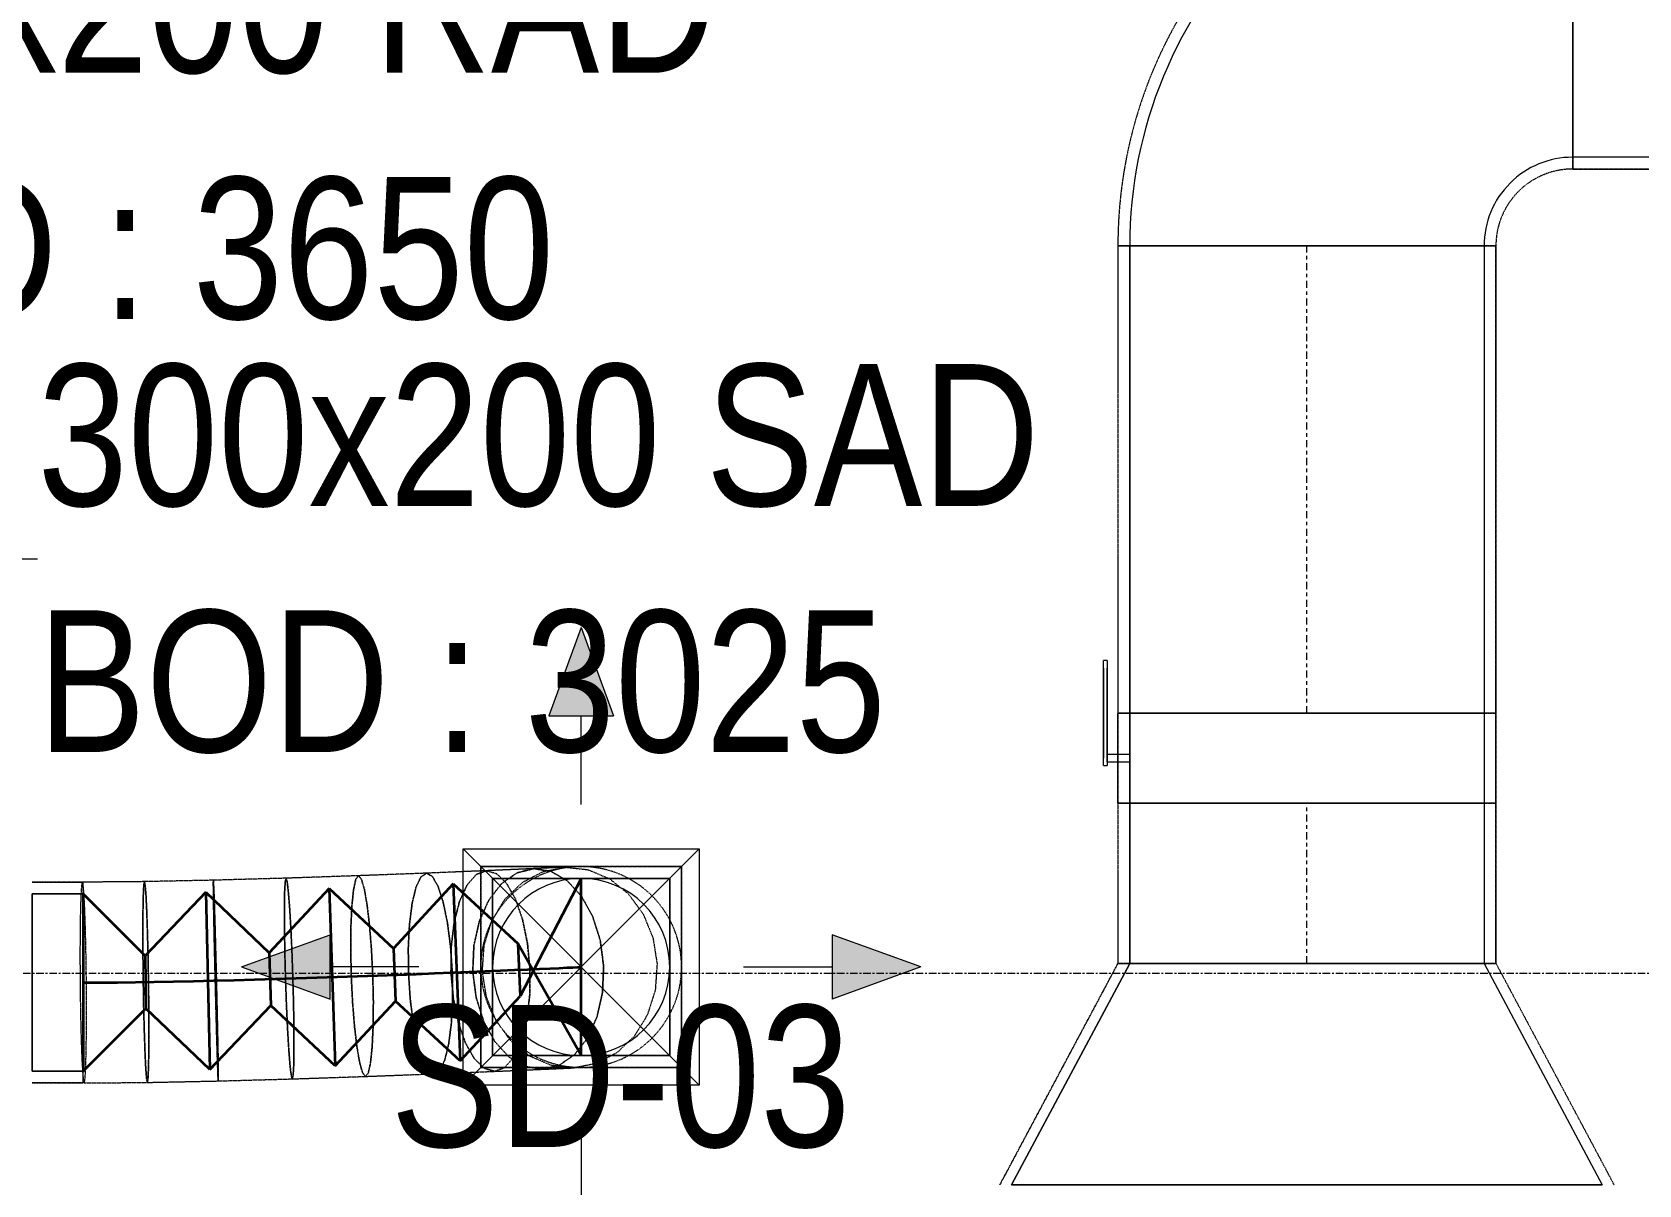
# Model space of a CAD drawing. Header units: inches. Extents: x -83664 to 20107, y -47222 to 19398.
# Drawn here: x -4249 to -1529, y -10123 to -8171 of the extents above; entities that cross this region are included whole.
import ezdxf

# ---------------------------------------------------------------- set-up
doc = ezdxf.new("R2010")
doc.units = ezdxf.units.IN
doc.header["$MEASUREMENT"] = 0
for name, pattern in [('Center', [29.999999, 12, -6, 6, -6]), ('Grid Line', [22.225, 12.7, -3.175, 3.175, -3.175]), ('Hidden 0_50', [1.0584, 0.5292, -0.5292])]:
    doc.linetypes.add(name, pattern=pattern)
for name, color, linetype, lineweight in [('A-DETL-GENF', 7, 'Continuous', 9), ('G-ANNO-TEXT', 7, 'Continuous', 9), ('M-HVAC-CDFF', 7, 'Continuous', 9), ('M-HVAC-DUCT-CNTR', 7, 'Center', 9), ('M-HVAC-DUCT-IDEN', 7, 'Continuous', 18), ('S-GRID', 7, 'Continuous', 9)]:
    doc.layers.add(name, color=color, linetype=linetype, lineweight=lineweight)
doc.layers.add('M-HVAC-DUCT', color=7, linetype='Continuous', lineweight=9, true_color=0xffe97f)
doc.layers.add('M-HVAC-DUCT-PATT', color=7, linetype='Continuous', lineweight=35, true_color=0x007f00)
doc.styles.add('Arial Narrow_21', font='ARIALN.TTF', dxfattribs={"height": 240})

# ---------------------------------------------------------------- blocks, each defined once
blk = doc.blocks.new('GCE-AT-Supply Air Rectangular Diffuser - 300x300-6788639-FIRST FLOOR AC CONDITIONING LAYOUT - PART A')
at = {"layer": 'A-DETL-GENF', "true_color": 0xff7f00}
for points in [[(54.6, 425), (0, 575), (-54.6, 425)], [(-425, -54.6), (-425, 54.6), (-575, 0)], [(425, -54.6), (575, 0), (425, 54.6)], [(0, -575), (54.6, -425), (-54.6, -425)]]:
    blk.add_hatch(color=30, dxfattribs=at).paths.add_polyline_path(points)
at = {"layer": 'A-DETL-GENF', "color": 30, "true_color": 0xff7f00}
for p, q in [((0, 575), (-54.6, 425)), ((0, 575), (54.6, 425)), ((-54.6, 425), (54.6, 425)), ((0, 275), (0, 425)), ((-200, -200), (200, 200)), ((-200, 200), (200, -200)), ((-200, -200), (-200, 200)), ((-200, 200), (200, 200)), ((200, 200), (200, -200)), ((-575, 0), (-425, 54.6)), ((-425, -54.6), (-425, 54.6)), ((425, 54.6), (425, -54.6)), ((575, 0), (425, 54.6)), ((-575, 0), (-425, -54.6)), ((275, 0), (425, 0)), ((-275, 0), (-425, 0)), ((575, 0), (425, -54.6)), ((200, -200), (-200, -200)), ((0, -275), (0, -425)), ((54.6, -425), (-54.6, -425)), ((0, -575), (-54.6, -425)), ((0, -575), (54.6, -425))]:
    blk.add_line(p, q, dxfattribs=at)
blk = doc.blocks.new('M_Rec to Rnd Transition - Angle - 60 Degree-8295910-FIRST FLOOR AC CONDITIONING LAYOUT - PART A')
at = {"layer": 'M-HVAC-DUCT', "color": 30, "true_color": 0xff7f00}
for p, q in [((0, 150), (86.6, 150)), ((86.6, 150), (0, 150)), ((0, 150), (0, -150)), ((0, -150), (0, 150)), ((86.6, 0), (86.6, 150)), ((86.6, 0), (86.6, 150)), ((86.6, -150), (86.6, 0)), ((86.6, -150), (86.6, 0)), ((0, -150), (86.6, -150)), ((86.6, -150), (0, -150))]:
    blk.add_line(p, q, dxfattribs=at)
blk = doc.blocks.new('M_Rectangular to Round Transition - Angle - 45 Degree-V75-FIRST FLOOR AC CONDITIONING LAYOUT - PART A')
at = {"layer": 'M-HVAC-DUCT', "color": 30, "true_color": 0xff7f00}
for p, q in [((148136.9, 88768.5), (147986.9, 88768.5)), ((147986.9, 88768.5), (147986.9, 88618.5)), ((147986.9, 88768.5), (148286.9, 88768.5)), ((147986.9, 88468.5), (147986.9, 88768.5)), ((148286.9, 88768.5), (148136.9, 88768.5)), ((148286.9, 88618.5), (148286.9, 88768.5)), ((148286.9, 88768.5), (148286.9, 88468.5)), ((147986.9, 88618.5), (147986.9, 88468.5)), ((148286.9, 88468.5), (148286.9, 88618.5)), ((147986.9, 88468.5), (148136.9, 88468.5)), ((148286.9, 88468.5), (147986.9, 88468.5)), ((148136.9, 88468.5), (148286.9, 88468.5))]:
    blk.add_line(p, q, dxfattribs=at)
for start, end in [(90, 180), (0, 90), (180, 270), (270, 0)]:
    blk.add_arc((148136.9, 88618.5), 150, start, end, dxfattribs=at)
blk = doc.blocks.new('M_Rectangular Elbow - Radius - 0_75 W-8296330-FIRST FLOOR AC CONDITIONING LAYOUT - PART A')
at = {"layer": 'M-HVAC-DUCT', "color": 6, "true_color": 0xff00ff}
for p, q in [((-300, 450), (300, 450)), ((300, 450), (-300, 450)), ((-450, 300), (-450, -300)), ((-450, -300), (-450, 300))]:
    blk.add_line(p, q, dxfattribs=at)
for radius in [150, 150, 750, 750]:
    blk.add_arc((-450, 450), radius, 270, 0, dxfattribs=at)
blk = doc.blocks.new('M_Rectangular Transition - Length - Standard-9026567-FIRST FLOOR AC CONDITIONING LAYOUT - PART A')
at = {"layer": 'M-HVAC-DUCT', "color": 6, "true_color": 0xff00ff}
for p, q in [((0, 300), (375, 500)), ((0, 300), (375, 500)), ((375, -500), (375, 500)), ((375, 500), (375, -500)), ((0, 300), (0, -300)), ((0, -300), (0, 300)), ((0, -300), (375, -500)), ((375, -500), (0, -300))]:
    blk.add_line(p, q, dxfattribs=at)
blk = doc.blocks.new('TEMW-ME-DMP-Volume Control Damper - Standard-8865687-FIRST FLOOR AC CONDITIONING LAYOUT - PART A')
at = {"layer": 'M-HVAC-DUCT', "color": 6, "true_color": 0xff00ff}
for p, q in [((-165.1, 338.1), (-165.1, 344.45)), ((-152.4, 344.45), (-165.1, 344.45)), ((-165.1, 338.1), (-152.4, 338.1)), ((0, 344.45), (-152.4, 344.45)), ((-152.4, 344.45), (0, 344.45)), ((0, 338.1), (-152.4, 338.1)), ((-152.4, 338.1), (0, 338.1)), ((-6.35, 300), (-6.35, 338.1)), ((6.35, 338.1), (-6.35, 338.1)), ((6.35, 338.1), (-6.35, 338.1)), ((12.7, 344.45), (0, 344.45)), ((0, 338.1), (12.7, 338.1)), ((6.35, 338.1), (6.35, 300)), ((12.7, 344.45), (12.7, 338.1)), ((-76.2, 300), (-76.2, -300)), ((-76.2, -300), (-76.2, 300)), ((76.2, 300), (-76.2, 300)), ((-76.2, 300), (76.2, 300)), ((-76.2, 300), (76.2, 300)), ((-6.35, 300), (6.35, 300)), ((-6.35, 300), (6.35, 300)), ((76.2, 300), (76.2, -300)), ((76.2, -300), (76.2, 300)), ((-76.2, -300), (76.2, -300)), ((-76.2, -300), (76.2, -300)), ((-76.2, -300), (76.2, -300))]:
    blk.add_line(p, q, dxfattribs=at)
blk = doc.blocks.new('TEMW-SMBZ-HO-BM-HVAC-00002_rvt-1-FIRST FLOOR AC CONDITIONING LAYOUT - PART A')
at = {"layer": 'M-HVAC-DUCT', "color": 6, "linetype": 'Hidden 0_50', "true_color": 0xff00ff}
for p, q in [((149815.7, 89969.6), (149815.7, 90609.6)), ((149815.7, 90609.6), (149815.7, 89969.6)), ((149815.7, 89969.6), (149815.7, 90609.6)), ((149815.7, 90609.6), (149815.7, 89969.6)), ((149815.7, 89969.6), (150701.1, 89969.6)), ((150701.1, 89969.6), (149815.7, 89969.6)), ((149045.7, 89839.6), (149685.7, 89839.6)), ((149685.7, 89839.6), (149045.7, 89839.6)), ((149685.7, 89839.6), (149045.7, 89839.6)), ((149045.7, 89839.6), (149685.7, 89839.6)), ((149045.7, 89839.6), (149045.7, 89048.4)), ((149045.7, 89839.6), (149045.7, 89048.4)), ((149685.7, 89048.4), (149685.7, 89839.6)), ((149685.7, 89839.6), (149685.7, 89048.4)), ((149685.7, 89048.4), (149045.7, 89048.4)), ((149045.7, 89048.4), (149685.7, 89048.4)), ((149685.7, 89048.4), (149045.7, 89048.4)), ((149045.7, 89048.4), (149045.7, 88896)), ((149045.7, 88896), (149045.7, 89048.4)), ((149045.7, 89048.4), (149685.7, 89048.4)), ((149685.7, 88896), (149685.7, 89048.4)), ((149685.7, 89048.4), (149685.7, 88896)), ((149685.7, 88896), (149045.7, 88896)), ((149045.7, 88896), (149685.7, 88896)), ((149045.7, 88896), (149045.7, 88624.6)), ((149045.7, 88896), (149045.7, 88624.6)), ((149045.7, 88896), (149685.7, 88896)), ((149685.7, 88896), (149045.7, 88896)), ((149685.7, 88624.6), (149685.7, 88896)), ((149685.7, 88896), (149685.7, 88624.6)), ((149045.7, 88624.6), (148845.7, 88249.6)), ((148845.7, 88249.6), (149045.7, 88624.6)), ((149685.7, 88624.6), (149045.7, 88624.6)), ((149045.7, 88624.6), (149685.7, 88624.6)), ((149685.7, 88624.6), (149045.7, 88624.6)), ((149045.7, 88624.6), (149685.7, 88624.6)), ((149685.7, 88624.6), (149885.7, 88249.6)), ((149685.7, 88624.6), (149885.7, 88249.6))]:
    blk.add_line(p, q, dxfattribs=at)
at = {"layer": 'M-HVAC-DUCT', "color": 6, "true_color": 0xff00ff}
for p, q in [((149815.7, 90589.6), (149815.7, 89989.6)), ((149815.7, 89989.6), (149815.7, 90589.6)), ((150701.1, 89989.6), (149815.7, 89989.6)), ((150701.1, 89989.6), (149815.7, 89989.6)), ((149065.7, 89839.6), (149665.7, 89839.6)), ((149665.7, 89839.6), (149065.7, 89839.6)), ((149065.7, 89048.4), (149065.7, 89839.6)), ((149065.7, 89839.6), (149065.7, 89048.4)), ((149665.7, 89839.6), (149665.7, 89048.4)), ((149665.7, 89839.6), (149665.7, 89048.4)), ((149065.7, 89048.4), (149665.7, 89048.4)), ((149665.7, 89048.4), (149065.7, 89048.4)), ((149065.7, 88896), (149665.7, 88896)), ((149665.7, 88896), (149065.7, 88896)), ((149065.7, 88624.6), (149065.7, 88896)), ((149065.7, 88896), (149065.7, 88624.6)), ((149665.7, 88896), (149665.7, 88624.6)), ((149665.7, 88896), (149665.7, 88624.6)), ((149065.7, 88624.6), (149665.7, 88624.6)), ((149665.7, 88624.6), (149065.7, 88624.6))]:
    blk.add_line(p, q, dxfattribs=at)
at = {"layer": 'M-HVAC-DUCT', "color": 30, "linetype": 'Hidden 0_50', "true_color": 0xff7f00}
for p, q in [((147637.3, 88768.8), (147514.2, 88765.4)), ((147637.3, 88768.8), (147514.2, 88765.4)), ((147759.9, 88773), (147637.3, 88768.8)), ((147759.9, 88773), (147637.3, 88768.8)), ((147875.1, 88777.3), (147759.8, 88773)), ((147875.1, 88777.3), (147759.9, 88773)), ((147976.3, 88781.5), (147875, 88777.3)), ((147976.3, 88781.5), (147875.1, 88777.3)), ((148136.9, 88788.5), (147966.9, 88788.5)), ((147966.9, 88788.5), (147966.9, 88618.5)), ((147966.9, 88448.5), (147966.9, 88788.5)), ((147966.9, 88788.5), (148306.9, 88788.5)), ((148056.7, 88785), (147976.2, 88781.5)), ((148057, 88785), (147976.3, 88781.5)), ((148109.8, 88787.4), (148056.6, 88785)), ((148110.3, 88787.4), (148057, 88785)), ((148306.9, 88788.5), (148136.9, 88788.5)), ((148306.9, 88618.5), (148306.9, 88788.5)), ((148306.9, 88788.5), (148306.9, 88448.5)), ((147207.3, 88762.1), (147293.9, 88762.1)), ((147293.9, 88762.1), (147207.3, 88762.1)), ((147397.5, 88763), (147292.5, 88762.1)), ((147397.5, 88763), (147292.5, 88762.1)), ((147293.9, 88592.1), (147293.9, 88762.1)), ((147293.9, 88592.1), (147293.9, 88762.1)), ((147514.2, 88765.4), (147397.5, 88763)), ((147514.2, 88765.4), (147397.5, 88763)), ((147966.9, 88618.5), (147966.9, 88448.5)), ((148306.9, 88448.5), (148306.9, 88618.5)), ((147293.9, 88422.1), (147293.9, 88592.1)), ((147293.9, 88422.1), (147293.9, 88592.1)), ((147888.4, 88437.6), (147990.5, 88441.8)), ((147888.4, 88437.6), (147990.4, 88441.8)), ((147966.9, 88448.5), (148136.9, 88448.5)), ((148306.9, 88448.5), (147966.9, 88448.5)), ((147990.4, 88441.8), (148071.5, 88445.3)), ((147990.6, 88441.8), (148071.7, 88445.3)), ((148071.5, 88445.3), (148124.9, 88447.7)), ((148071.8, 88445.3), (148125.3, 88447.7)), ((148136.9, 88448.5), (148306.9, 88448.5)), ((147207.3, 88422.1), (147293.9, 88422.1)), ((147293.9, 88422.1), (147207.3, 88422.1)), ((147295.4, 88422.1), (147402.4, 88423)), ((147295.4, 88422.1), (147402.4, 88423)), ((147402.4, 88423), (147522.5, 88425.5)), ((147402.4, 88423), (147522.5, 88425.5)), ((147522.5, 88425.5), (147647.9, 88429)), ((147522.5, 88425.5), (147647.9, 88429)), ((147647.9, 88429), (147772, 88433.2)), ((147647.9, 88429), (147772, 88433.2)), ((147772, 88433.2), (147888.4, 88437.6)), ((147772, 88433.2), (147888.4, 88437.6))]:
    blk.add_line(p, q, dxfattribs=at)
at = {"layer": 'M-HVAC-DUCT', "color": 30, "linetype": 'Hidden 0_50', "true_color": 0xff7f00, "flags": 128}
for points in [[(147647.9, 88429), (147646.1, 88434.7), (147644, 88451.7), (147641.9, 88478.6), (147639.8, 88513.8), (147637.9, 88554.7), (147636.4, 88598.7), (147635.2, 88642.7), (147634.6, 88683.7), (147634.5, 88718.9), (147634.9, 88746), (147635.9, 88763), (147637.3, 88768.8)], [(147637.3, 88768.8), (147635.9, 88763), (147634.9, 88746), (147634.5, 88718.9), (147634.6, 88683.7), (147635.2, 88642.7), (147636.4, 88598.7), (147637.9, 88554.7), (147639.8, 88513.8), (147641.9, 88478.6), (147644, 88451.7), (147646.1, 88434.7), (147647.9, 88429)], [(147637.3, 88768.8), (147639.1, 88763.1), (147641.1, 88746.2), (147643.3, 88719.2), (147645.4, 88684.1), (147647.3, 88643.1), (147648.8, 88599.2), (147650, 88555.2), (147650.6, 88514.2), (147650.7, 88478.9), (147650.3, 88451.9), (147649.3, 88434.9), (147647.9, 88429)], [(147647.9, 88429), (147649.3, 88434.9), (147650.3, 88451.9), (147650.7, 88478.9), (147650.6, 88514.2), (147650, 88555.2), (147648.8, 88599.2), (147647.3, 88643.1), (147645.4, 88684.1), (147643.3, 88719.2), (147641.1, 88746.2), (147639.1, 88763.1), (147637.3, 88768.8)], [(147772, 88433.2), (147767.1, 88438.8), (147762.1, 88455.6), (147757.4, 88482.5), (147753.2, 88517.6), (147749.9, 88558.5), (147747.7, 88602.5), (147746.8, 88646.4), (147747.1, 88687.5), (147748.8, 88722.8), (147751.6, 88749.9), (147755.4, 88767), (147759.9, 88773)], [(147759.9, 88773), (147755.4, 88767), (147751.6, 88749.9), (147748.8, 88722.8), (147747.1, 88687.5), (147746.8, 88646.4), (147747.7, 88602.5), (147749.9, 88558.5), (147753.2, 88517.6), (147757.4, 88482.5), (147762.1, 88455.6), (147767.1, 88438.8), (147772, 88433.2)], [(147759.9, 88773), (147764.8, 88767.4), (147769.8, 88750.5), (147774.5, 88723.7), (147778.6, 88688.6), (147781.9, 88647.7), (147784.1, 88603.7), (147785.1, 88559.7), (147784.7, 88518.7), (147783.1, 88483.4), (147780.3, 88456.3), (147776.5, 88439.2), (147772, 88433.2)], [(147772, 88433.2), (147776.5, 88439.2), (147780.3, 88456.3), (147783.1, 88483.4), (147784.7, 88518.7), (147785.1, 88559.7), (147784.1, 88603.7), (147781.9, 88647.7), (147778.6, 88688.6), (147774.5, 88723.7), (147769.8, 88750.5), (147764.8, 88767.4), (147759.9, 88773)], [(147888.4, 88437.6), (147878.6, 88443), (147869, 88459.7), (147860.2, 88486.4), (147853, 88521.4), (147847.7, 88562.2), (147844.7, 88606.1), (147844.2, 88650.1), (147846.3, 88691.2), (147850.8, 88726.6), (147857.4, 88753.9), (147865.7, 88771.2), (147875.1, 88777.3)], [(147875.1, 88777.3), (147865.7, 88771.2), (147857.4, 88753.9), (147850.8, 88726.6), (147846.3, 88691.2), (147844.2, 88650.1), (147844.7, 88606.1), (147847.7, 88562.2), (147853, 88521.4), (147860.2, 88486.4), (147869, 88459.7), (147878.6, 88443), (147888.4, 88437.6)], [(147875.1, 88777.3), (147884.9, 88771.9), (147894.5, 88755.3), (147903.2, 88728.5), (147910.5, 88693.6), (147915.8, 88652.7), (147918.8, 88608.8), (147919.3, 88564.8), (147917.2, 88523.7), (147912.7, 88488.3), (147906, 88461), (147897.8, 88443.7), (147888.4, 88437.6)], [(147888.4, 88437.6), (147897.8, 88443.7), (147906, 88461), (147912.7, 88488.3), (147917.2, 88523.7), (147919.3, 88564.8), (147918.8, 88608.8), (147915.8, 88652.7), (147910.5, 88693.6), (147903.2, 88728.5), (147894.5, 88755.3), (147884.9, 88771.9), (147875.1, 88777.3)], [(147990.4, 88441.8), (147972.9, 88446.9), (147956.1, 88463.2), (147941.1, 88489.7), (147929, 88524.5), (147920.6, 88565.2), (147916.5, 88609.1), (147917, 88653.1), (147921.9, 88694.3), (147931.1, 88729.9), (147943.8, 88757.4), (147959.3, 88775), (147976.3, 88781.5)], [(147976.3, 88781.5), (147959.3, 88775), (147943.8, 88757.4), (147931.1, 88729.9), (147921.9, 88694.3), (147917, 88653.1), (147916.5, 88609.1), (147920.6, 88565.2), (147929, 88524.5), (147941.1, 88489.7), (147956.1, 88463.2), (147972.9, 88446.9), (147990.4, 88441.8)], [(148071.5, 88445.3), (148042.5, 88449.9), (148015.1, 88465.8), (147991, 88491.9), (147971.9, 88526.3), (147959.1, 88566.9), (147953.4, 88610.7), (147955.3, 88654.8), (147964.6, 88696.2), (147980.7, 88732.1), (148002.5, 88760), (148028.5, 88778), (148057, 88785)], [(148057, 88785), (148028.5, 88778), (148002.5, 88760), (147980.7, 88732.1), (147964.6, 88696.2), (147955.3, 88654.8), (147953.4, 88610.7), (147959.1, 88566.9), (147971.9, 88526.3), (147991, 88491.9), (148015.1, 88465.8), (148042.5, 88449.9), (148071.5, 88445.3)], [(148124.9, 88447.7), (148086.3, 88451.9), (148049.9, 88467.4), (148018.1, 88493.1), (147993.1, 88527.3), (147976.6, 88567.6), (147969.6, 88611.4), (147972.8, 88655.6), (147985.8, 88697.1), (148007.8, 88733.3), (148037.3, 88761.6), (148072.3, 88780), (148110.3, 88787.4)], [(147976.3, 88781.5), (147993.9, 88776.4), (148010.7, 88760), (148025.7, 88733.6), (148037.7, 88698.8), (148046.1, 88658.1), (148050.2, 88614.2), (148049.8, 88570.2), (148044.8, 88528.9), (148035.7, 88493.3), (148022.9, 88465.8), (148007.5, 88448.2), (147990.4, 88441.8)], [(147990.4, 88441.8), (148007.5, 88448.2), (148022.9, 88465.8), (148035.7, 88493.3), (148044.8, 88528.9), (148049.8, 88570.2), (148050.2, 88614.2), (148046.1, 88658.1), (148037.7, 88698.8), (148025.7, 88733.6), (148010.7, 88760), (147993.9, 88776.4), (147976.3, 88781.5)], [(148057, 88785), (148085.9, 88780.4), (148113.3, 88764.5), (148137.4, 88738.4), (148156.5, 88703.9), (148169.3, 88663.4), (148175, 88619.6), (148173.1, 88575.5), (148163.8, 88534.1), (148147.7, 88498.2), (148125.9, 88470.3), (148099.9, 88452.2), (148071.5, 88445.3)], [(148071.5, 88445.3), (148099.9, 88452.2), (148125.9, 88470.3), (148147.7, 88498.2), (148163.8, 88534.1), (148173.1, 88575.5), (148175, 88619.6), (148169.3, 88663.4), (148156.5, 88703.9), (148137.4, 88738.4), (148113.3, 88764.5), (148085.9, 88780.4), (148057, 88785)], [(148110.3, 88787.4), (148148.9, 88783.2), (148185.3, 88767.7), (148217.1, 88742), (148242.1, 88707.8), (148258.6, 88667.5), (148265.5, 88623.7), (148262.4, 88579.6), (148249.3, 88538), (148227.3, 88501.8), (148197.8, 88473.6), (148162.9, 88455.1), (148124.9, 88447.7)], [(147397.5, 88763), (147396.4, 88757.2), (147395.6, 88740.2), (147395, 88713.2), (147394.8, 88678), (147395, 88637), (147395.5, 88593), (147396.2, 88549), (147397.3, 88508), (147398.5, 88472.8), (147399.8, 88445.8), (147401.2, 88428.8), (147402.4, 88423)], [(147402.4, 88423), (147401.2, 88428.8), (147399.8, 88445.8), (147398.5, 88472.8), (147397.3, 88508), (147396.2, 88549), (147395.5, 88593), (147395, 88637), (147394.8, 88678), (147395, 88713.2), (147395.6, 88740.2), (147396.4, 88757.2), (147397.5, 88763)], [(147402.4, 88423), (147403.5, 88428.8), (147404.3, 88445.8), (147404.9, 88472.8), (147405.1, 88508), (147404.9, 88549), (147404.4, 88593), (147403.6, 88637), (147402.6, 88678), (147401.4, 88713.2), (147400.1, 88740.2), (147398.7, 88757.2), (147397.5, 88763)], [(147397.5, 88763), (147398.7, 88757.2), (147400.1, 88740.2), (147401.4, 88713.2), (147402.6, 88678), (147403.6, 88637), (147404.4, 88593), (147404.9, 88549), (147405.1, 88508), (147404.9, 88472.8), (147404.3, 88445.8), (147403.5, 88428.8), (147402.4, 88423)], [(147514.2, 88765.4), (147514.1, 88759.6), (147514.3, 88742.6), (147514.7, 88715.6), (147515.4, 88680.4), (147516.3, 88639.4), (147517.4, 88595.5), (147518.5, 88551.5), (147519.6, 88510.5), (147520.6, 88475.3), (147521.5, 88448.3), (147522.1, 88431.3), (147522.5, 88425.5)], [(147522.5, 88425.5), (147522.1, 88431.3), (147521.5, 88448.3), (147520.6, 88475.3), (147519.6, 88510.5), (147518.5, 88551.5), (147517.4, 88595.5), (147516.3, 88639.4), (147515.4, 88680.4), (147514.7, 88715.6), (147514.3, 88742.6), (147514.1, 88759.6), (147514.2, 88765.4)], [(147522.5, 88425.5), (147522.6, 88431.3), (147522.5, 88448.2), (147522, 88475.2), (147521.3, 88510.4), (147520.4, 88551.4), (147519.4, 88595.4), (147518.3, 88639.4), (147517.2, 88680.4), (147516.2, 88715.6), (147515.3, 88742.6), (147514.6, 88759.6), (147514.2, 88765.4)], [(147514.2, 88765.4), (147514.6, 88759.6), (147515.3, 88742.6), (147516.2, 88715.6), (147517.2, 88680.4), (147518.3, 88639.4), (147519.4, 88595.4), (147520.4, 88551.4), (147521.3, 88510.4), (147522, 88475.2), (147522.5, 88448.2), (147522.6, 88431.3), (147522.5, 88425.5)]]:
    blk.add_lwpolyline(points, dxfattribs=at)
at = {"layer": 'M-HVAC-DUCT', "color": 6, "linetype": 'Hidden 0_50', "true_color": 0xff00ff}
for radius in [770, 770, 130, 130]:
    blk.add_arc((149815.7, 89839.6), radius, 90, 180, dxfattribs=at)
at = {"layer": 'M-HVAC-DUCT', "color": 30, "linetype": 'Hidden 0_50', "true_color": 0xff7f00}
for start, end in [(90, 180), (0, 90), (180, 270), (270, 0)]:
    blk.add_arc((148136.9, 88618.5), 170, start, end, dxfattribs=at)
for start_param, end_param in [(0, 3.141593), (3.141593, 6.283185)]:
    blk.add_ellipse((147293.9, 88592.1), major_axis=(-1.5, 170), ratio=0.031285, start_param=start_param, end_param=end_param, dxfattribs=at)
at = {"layer": 'M-HVAC-DUCT-CNTR', "color": 6, "true_color": 0xff00ff}
for p, q in [((149365.7, 89048.4), (149365.7, 89839.6)), ((149365.7, 88624.6), (149365.7, 88896))]:
    blk.add_line(p, q, dxfattribs=at)
at = {"layer": 'M-HVAC-DUCT-CNTR', "color": 30, "linetype": 'Continuous', "lineweight": 35, "true_color": 0xff7f00}
blk.add_open_spline([(147293.9, 88592.1), (147586.7, 88592.1), (148136.9, 88618.5), (148136.9, 88618.5)], degree=3, dxfattribs=at)
at = {"layer": 'M-HVAC-DUCT-PATT', "color": 30, "true_color": 0xff7f00}
for p, q in [((148136.9, 88768.5), (148033.5, 88569.2)), ((148136.9, 88468.5), (148136.9, 88768.5)), ((147293.9, 88742.1), (147398.6, 88637.6)), ((147293.9, 88742.1), (147293.9, 88442.1)), ((147293.9, 88742.1), (147293.9, 88442.1)), ((147501.2, 88745), (147398.6, 88637.6)), ((147501.2, 88745), (147608.8, 88642.5)), ((147501.2, 88745), (147508.4, 88445.1)), ((147501.2, 88745), (147508.4, 88445.1)), ((147710.4, 88751.2), (147608.8, 88642.5)), ((147710.4, 88751.2), (147819.2, 88649.7)), ((147710.4, 88751.2), (147720.6, 88451.4)), ((147710.4, 88751.2), (147720.6, 88451.4)), ((147920.1, 88759.1), (147819.2, 88649.7)), ((147920.1, 88759.1), (148029.6, 88658.2)), ((147920.1, 88759.1), (147932.3, 88459.4)), ((147920.1, 88759.1), (147932.3, 88459.4)), ((148136.9, 88468.5), (148029.6, 88658.2)), ((148029.6, 88658.2), (148033.5, 88569.2)), ((147398.6, 88637.6), (147400.1, 88548.4)), ((147608.8, 88642.5), (147611.5, 88553.4)), ((147819.2, 88649.7), (147822.5, 88560.6)), ((147508.4, 88445.1), (147611.5, 88553.4)), ((147720.6, 88451.4), (147611.5, 88553.4)), ((147720.6, 88451.4), (147822.5, 88560.6)), ((147932.3, 88459.4), (147822.5, 88560.6)), ((147932.3, 88459.4), (148033.5, 88569.2)), ((147293.9, 88442.1), (147400.1, 88548.4)), ((147508.4, 88445.1), (147400.1, 88548.4))]:
    blk.add_line(p, q, dxfattribs=at)
at = {"layer": 'M-HVAC-CDFF', "color": 6, "linetype": 'Hidden 0_50', "lineweight": 9, "true_color": 0xff00ff}
blk.add_blockref('GCE-AT-Supply Air Rectangular Diffuser - 300x300-6788639-FIRST FLOOR AC CONDITIONING LAYOUT - PART A', (148136.9, 88618.5), dxfattribs=at)
at = {"layer": 'M-HVAC-DUCT', "color": 6, "linetype": 'Hidden 0_50', "lineweight": 9, "true_color": 0xff00ff}
for name, p, rotation in [('M_Rectangular Elbow - Radius - 0_75 W-8296330-FIRST FLOOR AC CONDITIONING LAYOUT - PART A', (149365.7, 90289.6), 180), ('M_Rectangular Transition - Length - Standard-9026567-FIRST FLOOR AC CONDITIONING LAYOUT - PART A', (149365.7, 88624.6), 270)]:
    blk.add_blockref(name, p, dxfattribs=dict(at, rotation=rotation))
at = {"layer": 'M-HVAC-DUCT', "color": 6, "linetype": 'Hidden 0_50', "lineweight": 9, "true_color": 0xff00ff, "extrusion": (0, 0, -1), "rotation": 270}
blk.add_blockref('TEMW-ME-DMP-Volume Control Damper - Standard-8865687-FIRST FLOOR AC CONDITIONING LAYOUT - PART A', (-149365.7, 88972.2), dxfattribs=at)
at = {"layer": 'M-HVAC-DUCT', "color": 6, "linetype": 'Hidden 0_50', "lineweight": 9, "true_color": 0xff00ff}
for name, p in [('M_Rectangular to Round Transition - Angle - 45 Degree-V75-FIRST FLOOR AC CONDITIONING LAYOUT - PART A', (0, 0)), ('M_Rec to Rnd Transition - Angle - 60 Degree-8295910-FIRST FLOOR AC CONDITIONING LAYOUT - PART A', (147207.3, 88592.1))]:
    blk.add_blockref(name, p, dxfattribs=at)
blk = doc.blocks.new('TEMW-SMBZ-HO-BM-HVAC-00002_rvt-2-FIRST FLOOR AC CONDITIONING LAYOUT - PART A')
at = {"layer": 'M-HVAC-DUCT', "color": 6, "linetype": 'Hidden 0_50', "true_color": 0xff00ff}
for p, q in [((149815.7, 89969.6), (149815.7, 90609.6)), ((149815.7, 90609.6), (149815.7, 89969.6)), ((149815.7, 89969.6), (149815.7, 90609.6)), ((149815.7, 90609.6), (149815.7, 89969.6)), ((149815.7, 89969.6), (150701.1, 89969.6)), ((150701.1, 89969.6), (149815.7, 89969.6)), ((149045.7, 89839.6), (149685.7, 89839.6)), ((149685.7, 89839.6), (149045.7, 89839.6)), ((149685.7, 89839.6), (149045.7, 89839.6)), ((149045.7, 89839.6), (149685.7, 89839.6)), ((149045.7, 89839.6), (149045.7, 89048.4)), ((149045.7, 89839.6), (149045.7, 89048.4)), ((149685.7, 89048.4), (149685.7, 89839.6)), ((149685.7, 89839.6), (149685.7, 89048.4)), ((149685.7, 89048.4), (149045.7, 89048.4)), ((149045.7, 89048.4), (149685.7, 89048.4)), ((149685.7, 89048.4), (149045.7, 89048.4)), ((149045.7, 89048.4), (149045.7, 88896)), ((149045.7, 88896), (149045.7, 89048.4)), ((149045.7, 89048.4), (149685.7, 89048.4)), ((149685.7, 88896), (149685.7, 89048.4)), ((149685.7, 89048.4), (149685.7, 88896)), ((149685.7, 88896), (149045.7, 88896)), ((149045.7, 88896), (149685.7, 88896)), ((149045.7, 88896), (149045.7, 88624.6)), ((149045.7, 88896), (149045.7, 88624.6)), ((149045.7, 88896), (149685.7, 88896)), ((149685.7, 88896), (149045.7, 88896)), ((149685.7, 88624.6), (149685.7, 88896)), ((149685.7, 88896), (149685.7, 88624.6)), ((149045.7, 88624.6), (148845.7, 88249.6)), ((148845.7, 88249.6), (149045.7, 88624.6)), ((149685.7, 88624.6), (149045.7, 88624.6)), ((149045.7, 88624.6), (149685.7, 88624.6)), ((149685.7, 88624.6), (149045.7, 88624.6)), ((149045.7, 88624.6), (149685.7, 88624.6)), ((149685.7, 88624.6), (149885.7, 88249.6)), ((149685.7, 88624.6), (149885.7, 88249.6))]:
    blk.add_line(p, q, dxfattribs=at)
at = {"layer": 'M-HVAC-DUCT', "color": 6, "true_color": 0xff00ff}
for p, q in [((149815.7, 90589.6), (149815.7, 89989.6)), ((149815.7, 89989.6), (149815.7, 90589.6)), ((150701.1, 89989.6), (149815.7, 89989.6)), ((150701.1, 89989.6), (149815.7, 89989.6)), ((149065.7, 89839.6), (149665.7, 89839.6)), ((149665.7, 89839.6), (149065.7, 89839.6)), ((149065.7, 89048.4), (149065.7, 89839.6)), ((149065.7, 89839.6), (149065.7, 89048.4)), ((149665.7, 89839.6), (149665.7, 89048.4)), ((149665.7, 89839.6), (149665.7, 89048.4)), ((149065.7, 89048.4), (149665.7, 89048.4)), ((149665.7, 89048.4), (149065.7, 89048.4)), ((149065.7, 88896), (149665.7, 88896)), ((149665.7, 88896), (149065.7, 88896)), ((149065.7, 88624.6), (149065.7, 88896)), ((149065.7, 88896), (149065.7, 88624.6)), ((149665.7, 88896), (149665.7, 88624.6)), ((149665.7, 88896), (149665.7, 88624.6)), ((149065.7, 88624.6), (149665.7, 88624.6)), ((149665.7, 88624.6), (149065.7, 88624.6))]:
    blk.add_line(p, q, dxfattribs=at)
at = {"layer": 'M-HVAC-DUCT', "color": 30, "linetype": 'Hidden 0_50', "true_color": 0xff7f00}
for p, q in [((147637.3, 88768.8), (147514.2, 88765.4)), ((147637.3, 88768.8), (147514.2, 88765.4)), ((147759.9, 88773), (147637.3, 88768.8)), ((147759.9, 88773), (147637.3, 88768.8)), ((147875.1, 88777.3), (147759.8, 88773)), ((147875.1, 88777.3), (147759.9, 88773)), ((147976.3, 88781.5), (147875, 88777.3)), ((147976.3, 88781.5), (147875.1, 88777.3)), ((148136.9, 88788.5), (147966.9, 88788.5)), ((147966.9, 88788.5), (147966.9, 88618.5)), ((147966.9, 88448.5), (147966.9, 88788.5)), ((147966.9, 88788.5), (148306.9, 88788.5)), ((148056.7, 88785), (147976.2, 88781.5)), ((148057, 88785), (147976.3, 88781.5)), ((148109.8, 88787.4), (148056.6, 88785)), ((148110.3, 88787.4), (148057, 88785)), ((148306.9, 88788.5), (148136.9, 88788.5)), ((148306.9, 88618.5), (148306.9, 88788.5)), ((148306.9, 88788.5), (148306.9, 88448.5)), ((147207.3, 88762.1), (147293.9, 88762.1)), ((147293.9, 88762.1), (147207.3, 88762.1)), ((147397.5, 88763), (147292.5, 88762.1)), ((147397.5, 88763), (147292.5, 88762.1)), ((147293.9, 88592.1), (147293.9, 88762.1)), ((147293.9, 88592.1), (147293.9, 88762.1)), ((147514.2, 88765.4), (147397.5, 88763)), ((147514.2, 88765.4), (147397.5, 88763)), ((147966.9, 88618.5), (147966.9, 88448.5)), ((148306.9, 88448.5), (148306.9, 88618.5)), ((147293.9, 88422.1), (147293.9, 88592.1)), ((147293.9, 88422.1), (147293.9, 88592.1)), ((147888.4, 88437.6), (147990.5, 88441.8)), ((147888.4, 88437.6), (147990.4, 88441.8)), ((147966.9, 88448.5), (148136.9, 88448.5)), ((148306.9, 88448.5), (147966.9, 88448.5)), ((147990.4, 88441.8), (148071.5, 88445.3)), ((147990.6, 88441.8), (148071.7, 88445.3)), ((148071.5, 88445.3), (148124.9, 88447.7)), ((148071.8, 88445.3), (148125.3, 88447.7)), ((148136.9, 88448.5), (148306.9, 88448.5)), ((147207.3, 88422.1), (147293.9, 88422.1)), ((147293.9, 88422.1), (147207.3, 88422.1)), ((147295.4, 88422.1), (147402.4, 88423)), ((147295.4, 88422.1), (147402.4, 88423)), ((147402.4, 88423), (147522.5, 88425.5)), ((147402.4, 88423), (147522.5, 88425.5)), ((147522.5, 88425.5), (147647.9, 88429)), ((147522.5, 88425.5), (147647.9, 88429)), ((147647.9, 88429), (147772, 88433.2)), ((147647.9, 88429), (147772, 88433.2)), ((147772, 88433.2), (147888.4, 88437.6)), ((147772, 88433.2), (147888.4, 88437.6))]:
    blk.add_line(p, q, dxfattribs=at)
at = {"layer": 'M-HVAC-DUCT', "color": 30, "linetype": 'Hidden 0_50', "true_color": 0xff7f00, "flags": 128}
for points in [[(147647.9, 88429), (147646.1, 88434.7), (147644, 88451.7), (147641.9, 88478.6), (147639.8, 88513.8), (147637.9, 88554.7), (147636.4, 88598.7), (147635.2, 88642.7), (147634.6, 88683.7), (147634.5, 88718.9), (147634.9, 88746), (147635.9, 88763), (147637.3, 88768.8)], [(147637.3, 88768.8), (147635.9, 88763), (147634.9, 88746), (147634.5, 88718.9), (147634.6, 88683.7), (147635.2, 88642.7), (147636.4, 88598.7), (147637.9, 88554.7), (147639.8, 88513.8), (147641.9, 88478.6), (147644, 88451.7), (147646.1, 88434.7), (147647.9, 88429)], [(147637.3, 88768.8), (147639.1, 88763.1), (147641.1, 88746.2), (147643.3, 88719.2), (147645.4, 88684.1), (147647.3, 88643.1), (147648.8, 88599.2), (147650, 88555.2), (147650.6, 88514.2), (147650.7, 88478.9), (147650.3, 88451.9), (147649.3, 88434.9), (147647.9, 88429)], [(147647.9, 88429), (147649.3, 88434.9), (147650.3, 88451.9), (147650.7, 88478.9), (147650.6, 88514.2), (147650, 88555.2), (147648.8, 88599.2), (147647.3, 88643.1), (147645.4, 88684.1), (147643.3, 88719.2), (147641.1, 88746.2), (147639.1, 88763.1), (147637.3, 88768.8)], [(147772, 88433.2), (147767.1, 88438.8), (147762.1, 88455.6), (147757.4, 88482.5), (147753.2, 88517.6), (147749.9, 88558.5), (147747.7, 88602.5), (147746.8, 88646.4), (147747.1, 88687.5), (147748.8, 88722.8), (147751.6, 88749.9), (147755.4, 88767), (147759.9, 88773)], [(147759.9, 88773), (147755.4, 88767), (147751.6, 88749.9), (147748.8, 88722.8), (147747.1, 88687.5), (147746.8, 88646.4), (147747.7, 88602.5), (147749.9, 88558.5), (147753.2, 88517.6), (147757.4, 88482.5), (147762.1, 88455.6), (147767.1, 88438.8), (147772, 88433.2)], [(147759.9, 88773), (147764.8, 88767.4), (147769.8, 88750.5), (147774.5, 88723.7), (147778.6, 88688.6), (147781.9, 88647.7), (147784.1, 88603.7), (147785.1, 88559.7), (147784.7, 88518.7), (147783.1, 88483.4), (147780.3, 88456.3), (147776.5, 88439.2), (147772, 88433.2)], [(147772, 88433.2), (147776.5, 88439.2), (147780.3, 88456.3), (147783.1, 88483.4), (147784.7, 88518.7), (147785.1, 88559.7), (147784.1, 88603.7), (147781.9, 88647.7), (147778.6, 88688.6), (147774.5, 88723.7), (147769.8, 88750.5), (147764.8, 88767.4), (147759.9, 88773)], [(147888.4, 88437.6), (147878.6, 88443), (147869, 88459.7), (147860.2, 88486.4), (147853, 88521.4), (147847.7, 88562.2), (147844.7, 88606.1), (147844.2, 88650.1), (147846.3, 88691.2), (147850.8, 88726.6), (147857.4, 88753.9), (147865.7, 88771.2), (147875.1, 88777.3)], [(147875.1, 88777.3), (147865.7, 88771.2), (147857.4, 88753.9), (147850.8, 88726.6), (147846.3, 88691.2), (147844.2, 88650.1), (147844.7, 88606.1), (147847.7, 88562.2), (147853, 88521.4), (147860.2, 88486.4), (147869, 88459.7), (147878.6, 88443), (147888.4, 88437.6)], [(147875.1, 88777.3), (147884.9, 88771.9), (147894.5, 88755.3), (147903.2, 88728.5), (147910.5, 88693.6), (147915.8, 88652.7), (147918.8, 88608.8), (147919.3, 88564.8), (147917.2, 88523.7), (147912.7, 88488.3), (147906, 88461), (147897.8, 88443.7), (147888.4, 88437.6)], [(147888.4, 88437.6), (147897.8, 88443.7), (147906, 88461), (147912.7, 88488.3), (147917.2, 88523.7), (147919.3, 88564.8), (147918.8, 88608.8), (147915.8, 88652.7), (147910.5, 88693.6), (147903.2, 88728.5), (147894.5, 88755.3), (147884.9, 88771.9), (147875.1, 88777.3)], [(147990.4, 88441.8), (147972.9, 88446.9), (147956.1, 88463.2), (147941.1, 88489.7), (147929, 88524.5), (147920.6, 88565.2), (147916.5, 88609.1), (147917, 88653.1), (147921.9, 88694.3), (147931.1, 88729.9), (147943.8, 88757.4), (147959.3, 88775), (147976.3, 88781.5)], [(147976.3, 88781.5), (147959.3, 88775), (147943.8, 88757.4), (147931.1, 88729.9), (147921.9, 88694.3), (147917, 88653.1), (147916.5, 88609.1), (147920.6, 88565.2), (147929, 88524.5), (147941.1, 88489.7), (147956.1, 88463.2), (147972.9, 88446.9), (147990.4, 88441.8)], [(148071.5, 88445.3), (148042.5, 88449.9), (148015.1, 88465.8), (147991, 88491.9), (147971.9, 88526.3), (147959.1, 88566.9), (147953.4, 88610.7), (147955.3, 88654.8), (147964.6, 88696.2), (147980.7, 88732.1), (148002.5, 88760), (148028.5, 88778), (148057, 88785)], [(148057, 88785), (148028.5, 88778), (148002.5, 88760), (147980.7, 88732.1), (147964.6, 88696.2), (147955.3, 88654.8), (147953.4, 88610.7), (147959.1, 88566.9), (147971.9, 88526.3), (147991, 88491.9), (148015.1, 88465.8), (148042.5, 88449.9), (148071.5, 88445.3)], [(148124.9, 88447.7), (148086.3, 88451.9), (148049.9, 88467.4), (148018.1, 88493.1), (147993.1, 88527.3), (147976.6, 88567.6), (147969.6, 88611.4), (147972.8, 88655.6), (147985.8, 88697.1), (148007.8, 88733.3), (148037.3, 88761.6), (148072.3, 88780), (148110.3, 88787.4)], [(147976.3, 88781.5), (147993.9, 88776.4), (148010.7, 88760), (148025.7, 88733.6), (148037.7, 88698.8), (148046.1, 88658.1), (148050.2, 88614.2), (148049.8, 88570.2), (148044.8, 88528.9), (148035.7, 88493.3), (148022.9, 88465.8), (148007.5, 88448.2), (147990.4, 88441.8)], [(147990.4, 88441.8), (148007.5, 88448.2), (148022.9, 88465.8), (148035.7, 88493.3), (148044.8, 88528.9), (148049.8, 88570.2), (148050.2, 88614.2), (148046.1, 88658.1), (148037.7, 88698.8), (148025.7, 88733.6), (148010.7, 88760), (147993.9, 88776.4), (147976.3, 88781.5)], [(148057, 88785), (148085.9, 88780.4), (148113.3, 88764.5), (148137.4, 88738.4), (148156.5, 88703.9), (148169.3, 88663.4), (148175, 88619.6), (148173.1, 88575.5), (148163.8, 88534.1), (148147.7, 88498.2), (148125.9, 88470.3), (148099.9, 88452.2), (148071.5, 88445.3)], [(148071.5, 88445.3), (148099.9, 88452.2), (148125.9, 88470.3), (148147.7, 88498.2), (148163.8, 88534.1), (148173.1, 88575.5), (148175, 88619.6), (148169.3, 88663.4), (148156.5, 88703.9), (148137.4, 88738.4), (148113.3, 88764.5), (148085.9, 88780.4), (148057, 88785)], [(148110.3, 88787.4), (148148.9, 88783.2), (148185.3, 88767.7), (148217.1, 88742), (148242.1, 88707.8), (148258.6, 88667.5), (148265.5, 88623.7), (148262.4, 88579.6), (148249.3, 88538), (148227.3, 88501.8), (148197.8, 88473.6), (148162.9, 88455.1), (148124.9, 88447.7)], [(147397.5, 88763), (147396.4, 88757.2), (147395.6, 88740.2), (147395, 88713.2), (147394.8, 88678), (147395, 88637), (147395.5, 88593), (147396.2, 88549), (147397.3, 88508), (147398.5, 88472.8), (147399.8, 88445.8), (147401.2, 88428.8), (147402.4, 88423)], [(147402.4, 88423), (147401.2, 88428.8), (147399.8, 88445.8), (147398.5, 88472.8), (147397.3, 88508), (147396.2, 88549), (147395.5, 88593), (147395, 88637), (147394.8, 88678), (147395, 88713.2), (147395.6, 88740.2), (147396.4, 88757.2), (147397.5, 88763)], [(147402.4, 88423), (147403.5, 88428.8), (147404.3, 88445.8), (147404.9, 88472.8), (147405.1, 88508), (147404.9, 88549), (147404.4, 88593), (147403.6, 88637), (147402.6, 88678), (147401.4, 88713.2), (147400.1, 88740.2), (147398.7, 88757.2), (147397.5, 88763)], [(147397.5, 88763), (147398.7, 88757.2), (147400.1, 88740.2), (147401.4, 88713.2), (147402.6, 88678), (147403.6, 88637), (147404.4, 88593), (147404.9, 88549), (147405.1, 88508), (147404.9, 88472.8), (147404.3, 88445.8), (147403.5, 88428.8), (147402.4, 88423)], [(147514.2, 88765.4), (147514.1, 88759.6), (147514.3, 88742.6), (147514.7, 88715.6), (147515.4, 88680.4), (147516.3, 88639.4), (147517.4, 88595.5), (147518.5, 88551.5), (147519.6, 88510.5), (147520.6, 88475.3), (147521.5, 88448.3), (147522.1, 88431.3), (147522.5, 88425.5)], [(147522.5, 88425.5), (147522.1, 88431.3), (147521.5, 88448.3), (147520.6, 88475.3), (147519.6, 88510.5), (147518.5, 88551.5), (147517.4, 88595.5), (147516.3, 88639.4), (147515.4, 88680.4), (147514.7, 88715.6), (147514.3, 88742.6), (147514.1, 88759.6), (147514.2, 88765.4)], [(147522.5, 88425.5), (147522.6, 88431.3), (147522.5, 88448.2), (147522, 88475.2), (147521.3, 88510.4), (147520.4, 88551.4), (147519.4, 88595.4), (147518.3, 88639.4), (147517.2, 88680.4), (147516.2, 88715.6), (147515.3, 88742.6), (147514.6, 88759.6), (147514.2, 88765.4)], [(147514.2, 88765.4), (147514.6, 88759.6), (147515.3, 88742.6), (147516.2, 88715.6), (147517.2, 88680.4), (147518.3, 88639.4), (147519.4, 88595.4), (147520.4, 88551.4), (147521.3, 88510.4), (147522, 88475.2), (147522.5, 88448.2), (147522.6, 88431.3), (147522.5, 88425.5)]]:
    blk.add_lwpolyline(points, dxfattribs=at)
at = {"layer": 'M-HVAC-DUCT', "color": 6, "linetype": 'Hidden 0_50', "true_color": 0xff00ff}
for radius in [770, 770, 130, 130]:
    blk.add_arc((149815.7, 89839.6), radius, 90, 180, dxfattribs=at)
at = {"layer": 'M-HVAC-DUCT', "color": 30, "linetype": 'Hidden 0_50', "true_color": 0xff7f00}
for start, end in [(90, 180), (0, 90), (180, 270), (270, 0)]:
    blk.add_arc((148136.9, 88618.5), 170, start, end, dxfattribs=at)
for start_param, end_param in [(0, 3.141593), (3.141593, 6.283185)]:
    blk.add_ellipse((147293.9, 88592.1), major_axis=(-1.5, 170), ratio=0.031285, start_param=start_param, end_param=end_param, dxfattribs=at)
at = {"layer": 'M-HVAC-DUCT-CNTR', "color": 6, "true_color": 0xff00ff}
for p, q in [((149365.7, 89048.4), (149365.7, 89839.6)), ((149365.7, 88624.6), (149365.7, 88896))]:
    blk.add_line(p, q, dxfattribs=at)
at = {"layer": 'M-HVAC-DUCT-CNTR', "color": 30, "linetype": 'Continuous', "lineweight": 35, "true_color": 0xff7f00}
blk.add_open_spline([(147293.9, 88592.1), (147586.7, 88592.1), (148136.9, 88618.5), (148136.9, 88618.5)], degree=3, dxfattribs=at)
at = {"layer": 'M-HVAC-DUCT-PATT', "color": 30, "true_color": 0xff7f00}
for p, q in [((148136.9, 88768.5), (148033.5, 88569.2)), ((148136.9, 88468.5), (148136.9, 88768.5)), ((147293.9, 88742.1), (147398.6, 88637.6)), ((147293.9, 88742.1), (147293.9, 88442.1)), ((147293.9, 88742.1), (147293.9, 88442.1)), ((147501.2, 88745), (147398.6, 88637.6)), ((147501.2, 88745), (147608.8, 88642.5)), ((147501.2, 88745), (147508.4, 88445.1)), ((147501.2, 88745), (147508.4, 88445.1)), ((147710.4, 88751.2), (147608.8, 88642.5)), ((147710.4, 88751.2), (147819.2, 88649.7)), ((147710.4, 88751.2), (147720.6, 88451.4)), ((147710.4, 88751.2), (147720.6, 88451.4)), ((147920.1, 88759.1), (147819.2, 88649.7)), ((147920.1, 88759.1), (148029.6, 88658.2)), ((147920.1, 88759.1), (147932.3, 88459.4)), ((147920.1, 88759.1), (147932.3, 88459.4)), ((148136.9, 88468.5), (148029.6, 88658.2)), ((148029.6, 88658.2), (148033.5, 88569.2)), ((147398.6, 88637.6), (147400.1, 88548.4)), ((147608.8, 88642.5), (147611.5, 88553.4)), ((147819.2, 88649.7), (147822.5, 88560.6)), ((147508.4, 88445.1), (147611.5, 88553.4)), ((147720.6, 88451.4), (147611.5, 88553.4)), ((147720.6, 88451.4), (147822.5, 88560.6)), ((147932.3, 88459.4), (147822.5, 88560.6)), ((147932.3, 88459.4), (148033.5, 88569.2)), ((147293.9, 88442.1), (147400.1, 88548.4)), ((147508.4, 88445.1), (147400.1, 88548.4))]:
    blk.add_line(p, q, dxfattribs=at)
at = {"layer": 'M-HVAC-CDFF', "color": 6, "linetype": 'Hidden 0_50', "lineweight": 9, "true_color": 0xff00ff}
blk.add_blockref('GCE-AT-Supply Air Rectangular Diffuser - 300x300-6788639-FIRST FLOOR AC CONDITIONING LAYOUT - PART A', (148136.9, 88618.5), dxfattribs=at)
at = {"layer": 'M-HVAC-DUCT', "color": 6, "linetype": 'Hidden 0_50', "lineweight": 9, "true_color": 0xff00ff}
for name, p, rotation in [('M_Rectangular Elbow - Radius - 0_75 W-8296330-FIRST FLOOR AC CONDITIONING LAYOUT - PART A', (149365.7, 90289.6), 180), ('M_Rectangular Transition - Length - Standard-9026567-FIRST FLOOR AC CONDITIONING LAYOUT - PART A', (149365.7, 88624.6), 270)]:
    blk.add_blockref(name, p, dxfattribs=dict(at, rotation=rotation))
at = {"layer": 'M-HVAC-DUCT', "color": 6, "linetype": 'Hidden 0_50', "lineweight": 9, "true_color": 0xff00ff, "extrusion": (0, 0, -1), "rotation": 270}
blk.add_blockref('TEMW-ME-DMP-Volume Control Damper - Standard-8865687-FIRST FLOOR AC CONDITIONING LAYOUT - PART A', (-149365.7, 88972.2), dxfattribs=at)
at = {"layer": 'M-HVAC-DUCT', "color": 6, "linetype": 'Hidden 0_50', "lineweight": 9, "true_color": 0xff00ff}
for name, p in [('M_Rectangular to Round Transition - Angle - 45 Degree-V75-FIRST FLOOR AC CONDITIONING LAYOUT - PART A', (0, 0)), ('M_Rec to Rnd Transition - Angle - 60 Degree-8295910-FIRST FLOOR AC CONDITIONING LAYOUT - PART A', (147207.3, 88592.1))]:
    blk.add_blockref(name, p, dxfattribs=at)

msp = doc.modelspace()

# ---------------------------------------------------------------- linework, layer by layer
at = {"layer": 'M-HVAC-DUCT-IDEN', "lineweight": 9}
msp.add_line((-4447.7, -9062.5), (-4240.2, -9062.5), dxfattribs=at)
at = {"layer": 'S-GRID', "color": 254, "linetype": 'Grid Line', "true_color": 0xdcdcdc}
msp.add_line((20106.7, -9764.5), (-81517, -9764.5), dxfattribs=at)

# ---------------------------------------------------------------- block references
at = {"lineweight": 5}
for name in ['TEMW-SMBZ-HO-BM-HVAC-00002_rvt-1-FIRST FLOOR AC CONDITIONING LAYOUT - PART A', 'TEMW-SMBZ-HO-BM-HVAC-00002_rvt-2-FIRST FLOOR AC CONDITIONING LAYOUT - PART A']:
    msp.add_blockref(name, (-151456.7, -98372.2), dxfattribs=at)

# ---------------------------------------------------------------- texts
at = {"layer": 'G-ANNO-TEXT', "insert": (-3642.7, -9818.3), "char_height": 240, "width": 986.076, "attachment_point": 1, "style": 'Arial Narrow_21'}
msp.add_mtext('SD-03', dxfattribs=at)
at = {"layer": 'M-HVAC-DUCT-IDEN', "lineweight": 9, "char_height": 240, "attachment_point": 1, "style": 'Arial Narrow_21'}
for s, insert, width in [('300x200 RAD', (-4802.2, -7999.6), 2152.531), ('BOD : 3650', (-4802.2, -8416.3), 1803.797), ('300x200 SAD', (-4240.2, -8732.9), 2128.48), ('BOD : 3025', (-4240.2, -9149.6), 1803.797)]:
    msp.add_mtext(s, dxfattribs=dict(at, insert=insert, width=width))

doc.saveas('drawing.dxf')
